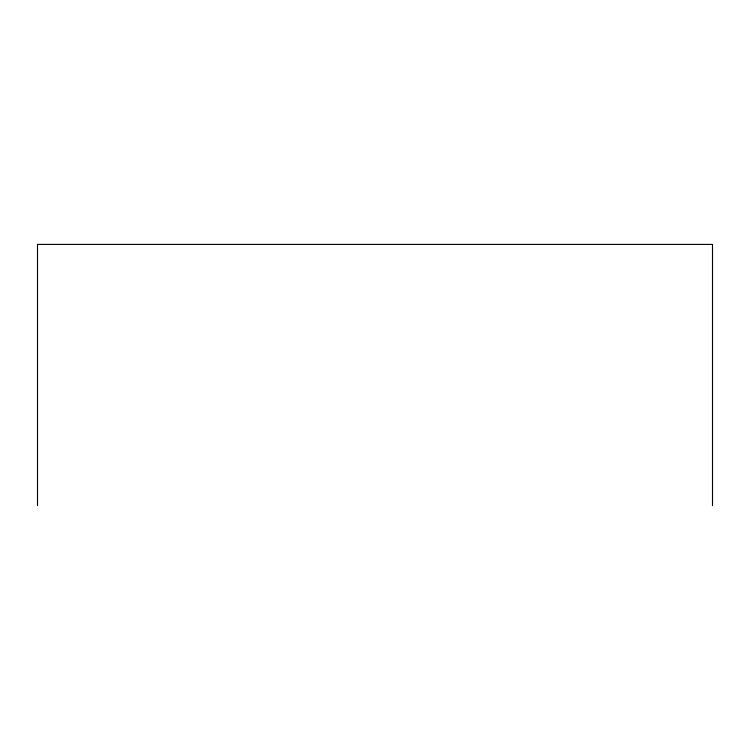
<?xml version="1.0" encoding="UTF-8"?>
<svg xmlns="http://www.w3.org/2000/svg" width="750" height="750" viewBox="0 0 750 750"><rect width="100%" height="100%" fill="white"/><g stroke="black" fill="none" stroke-linecap="round" stroke-linejoin="round"><path stroke-width="1.12" d="M712.5 505.603L712.5 244.397L37.5 244.397L37.5 505.603"/></g></svg>
